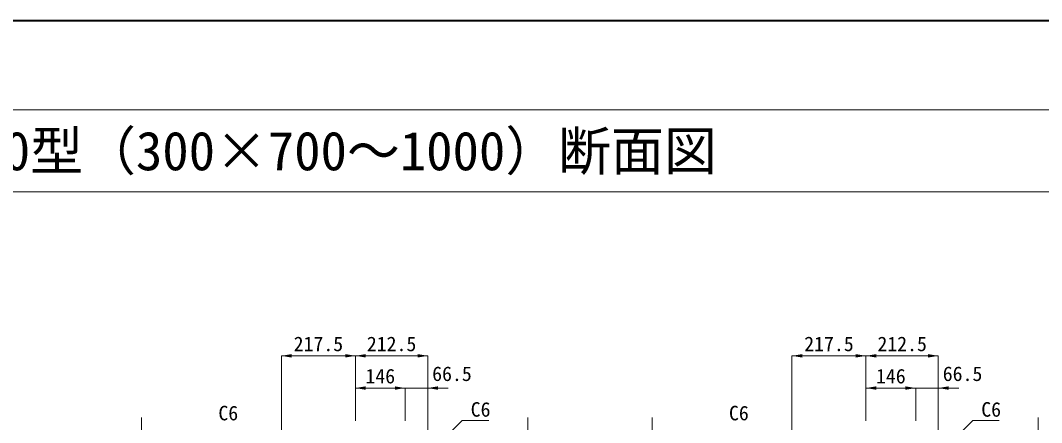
# Model space of a CAD drawing. Units: millimetres at full size. Extents: x -1934 to 78146, y -143454 to -112471.
# Drawn here: x 32643 to 35643, y -132288 to -131108 of the extents above; entities that cross this region are included whole.
import ezdxf
from ezdxf.enums import TextEntityAlignment as Align

# ---------------------------------------------------------------- set-up
doc = ezdxf.new("R2010")
doc.units = ezdxf.units.MM
doc.header["$LTSCALE"] = 23
for name, color, linetype, lineweight in [('図枠', 7, 'Continuous', 5), ('寸法線', 7, 'Continuous', 13), ('引出線', 4, 'Continuous', 13)]:
    doc.layers.add(name, color=color, linetype=linetype, lineweight=lineweight)
doc.styles.add('ＭＳ ゴシック', font='')
doc.styles.get('ＭＳ ゴシック').set_extended_font_data('MS Gothic')

# ---------------------------------------------------------------- blocks, each defined once
blk = doc.blocks.new('filled_arrow')
at = {"color": 0, "linetype": 'Continuous', "lineweight": -2}
blk.add_solid([(7.5, 1.25), (0, 0), (7.5, -1.25)], dxfattribs=at)

msp = doc.modelspace()

# ---------------------------------------------------------------- linework, layer by layer
at = {"layer": '図枠', "lineweight": 40}
msp.add_line((28345.54, -131107.98), (43945.54, -131107.98), dxfattribs=at)
at = {"layer": '図枠', "lineweight": 13}
for p, q in [((28945.54, -131370.8), (43345.54, -131370.8)), ((28945.54, -131370.8), (43345.54, -131370.8)), ((28945.54, -131610.8), (43345.54, -131610.8)), ((28945.54, -131610.8), (43345.54, -131610.8))]:
    msp.add_line(p, q, dxfattribs=at)
at = {"layer": '寸法線'}
for p, q in [((33409.82, -132092.24), (33627.32, -132092.24)), ((33409.82, -132349.33), (33409.82, -132092.24)), ((33627.32, -132283.33), (33627.32, -132092.24)), ((33627.32, -132092.24), (33839.82, -132092.24)), ((33627.32, -132283.33), (33627.32, -132092.24)), ((33839.82, -132339.33), (33839.82, -132092.24)), ((34909.82, -132092.24), (35127.32, -132092.24)), ((34909.82, -132349.33), (34909.82, -132092.24)), ((35127.32, -132283.33), (35127.32, -132092.24)), ((35127.32, -132092.24), (35339.82, -132092.24)), ((35127.32, -132283.33), (35127.32, -132092.24)), ((35339.82, -132339.33), (35339.82, -132092.24)), ((33627.32, -132186.88), (33773.32, -132186.88)), ((33627.32, -132283.33), (33627.32, -132186.88)), ((33713.32, -132186.88), (33899.82, -132186.88)), ((33773.32, -132283.33), (33773.32, -132186.88)), ((33773.32, -132283.33), (33773.32, -132186.88)), ((33839.82, -132339.33), (33839.82, -132186.88)), ((35127.32, -132186.88), (35273.32, -132186.88)), ((35127.32, -132283.33), (35127.32, -132186.88)), ((35213.32, -132186.88), (35399.82, -132186.88)), ((35273.32, -132283.33), (35273.32, -132186.88)), ((35273.32, -132283.33), (35273.32, -132186.88)), ((35339.82, -132339.33), (35339.82, -132186.88)), ((32999.26, -132453.33), (32999.26, -132273.33)), ((34133.58, -132443.33), (34133.58, -132273.33)), ((34499.26, -132453.33), (34499.26, -132273.33)), ((35633.58, -132443.33), (35633.58, -132273.33))]:
    msp.add_line(p, q, dxfattribs=at)
at = {"layer": '引出線'}
for points in [[(33836.82, -132386.33), (33940.99, -132282.17), (34018.98, -132282.17)], [(35336.82, -132386.33), (35440.99, -132282.17), (35518.98, -132282.17)]]:
    msp.add_lwpolyline(points, dxfattribs=at)

# ---------------------------------------------------------------- block references
at = {"layer": '寸法線', "xscale": 4, "yscale": 4}
for p in [(33409.82, -132092.24), (33627.32, -132092.24), (34909.82, -132092.24), (35127.32, -132092.24), (33627.32, -132186.88), (33839.82, -132186.88), (35127.32, -132186.88), (35339.82, -132186.88)]:
    msp.add_blockref('filled_arrow', p, dxfattribs=at)
at = {"layer": '寸法線', "xscale": 4, "yscale": 4, "rotation": 180}
for p in [(33627.32, -132092.24), (33839.82, -132092.24), (35127.32, -132092.24), (35339.82, -132092.24), (33773.32, -132186.88), (33773.32, -132186.88), (35273.32, -132186.88), (35273.32, -132186.88)]:
    msp.add_blockref('filled_arrow', p, dxfattribs=at)

# ---------------------------------------------------------------- texts
at = {"layer": '図枠', "style": 'ＭＳ ゴシック'}
msp.add_text('\u3000都市型側溝 深型集水桝アングルタイプ H50/70 300型（300×700～1000）断面図', height=113.9, dxfattribs=at).set_placement((28945.54, -131490.8), align=Align.MIDDLE_LEFT)
at = {"layer": '寸法線', "style": 'ＭＳ ゴシック'}
for s, p in [('217.5', (33518.57, -132057.24)), ('212.5', (33733.57, -132057.24)), ('217.5', (35018.57, -132057.24)), ('212.5', (35233.57, -132057.24)), ('146', (33700.32, -132151.88)), ('66.5', (33910.99, -132144.8)), ('146', (35200.32, -132151.88)), ('66.5', (35410.99, -132144.8))]:
    msp.add_text(s, height=42.72, dxfattribs=at).set_placement(p, align=Align.MIDDLE_CENTER)
at = {"layer": '引出線', "style": 'ＭＳ ゴシック'}
for p in [(33282.94, -132238.89), (34782.94, -132238.89)]:
    msp.add_text('C6', height=42.72, dxfattribs=at).set_placement(p, align=Align.TOP_RIGHT)
for p in [(33965.99, -132228.17), (35465.99, -132228.17)]:
    msp.add_text('C6', height=42.72, dxfattribs=at).set_placement(p, align=Align.TOP_LEFT)

doc.saveas('drawing.dxf')
